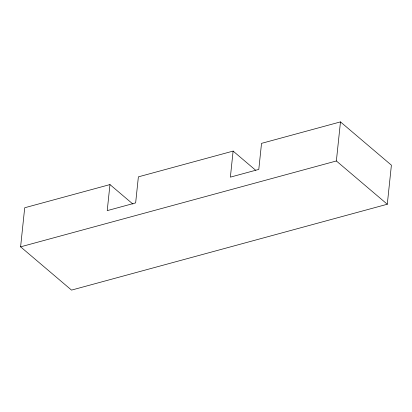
<?xml version="1.0" encoding="UTF-8"?>
<svg xmlns="http://www.w3.org/2000/svg" width="412" height="412" viewBox="0 0 412 412"><rect width="100%" height="100%" fill="white"/><g stroke="black" fill="none" stroke-linecap="round" stroke-linejoin="round"><path stroke-width="0.62" d="M109.963 184.576L107.228 210.625L135.646 202.9L138.38 176.851L233.115 151.091L230.375 177.139L258.793 169.414L261.532 143.361L340.472 121.895L391.4 165.166L387.295 204.244L71.528 290.105L20.6 246.834L24.705 207.756L109.963 184.576L132.891 204.053M387.295 204.244L336.367 160.974L340.472 121.895M20.6 246.834L336.367 160.974M233.115 151.091L255.553 170.156"/></g></svg>
